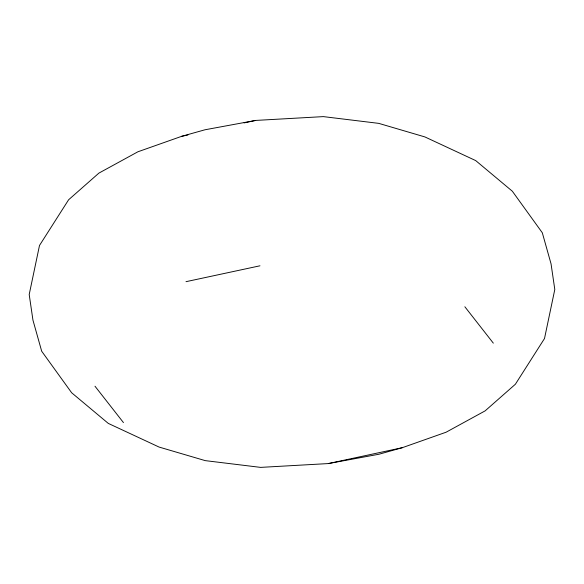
<?xml version="1.0" encoding="UTF-8"?>
<svg xmlns="http://www.w3.org/2000/svg" width="584" height="584" viewBox="0 0 584 584"><rect width="100%" height="100%" fill="white"/><g stroke="black" fill="none" stroke-linecap="round" stroke-linejoin="round"><path stroke-width="0.88" d="M181.682 136.313L137.89 151.789L98.886 173.119L68.62 199.764L39.493 245.484L29.2 294.518L32.952 320.156L41.69 351.232L71.657 392.769L108.295 423.407L159.103 447.074L205.247 460.63L260.639 467.382L328.347 463.572L378.987 454.228L402.318 447.687L446.11 432.211L485.114 410.88L515.38 384.236L544.507 338.516L554.8 289.481L551.048 263.844L542.31 232.768L512.343 191.231L475.704 160.593L424.896 136.926L378.753 123.37L323.361 116.617L255.653 120.428L205.013 129.772L181.682 136.313L187.917 134.977M244.068 122.91L255.653 120.428M185.997 281.685L259.968 265.8M328.347 463.572L402.318 447.687M464.857 306.768L493.327 343.151M94.988 386.221L123.458 422.604"/></g></svg>
